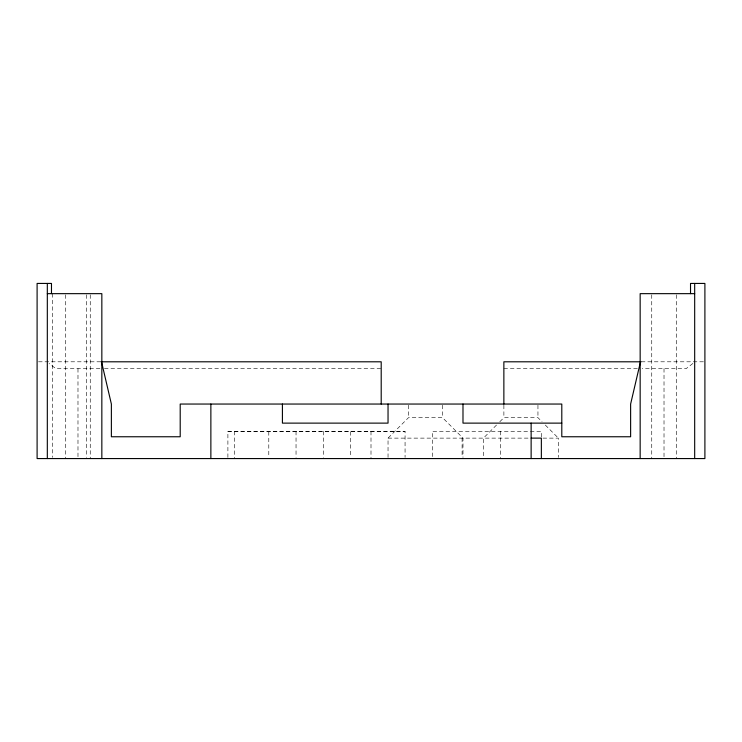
<?xml version="1.0" encoding="UTF-8"?>
<svg xmlns="http://www.w3.org/2000/svg" width="742" height="742" viewBox="0 0 742 742"><rect width="100%" height="100%" fill="white"/><g stroke="black" fill="none" stroke-linecap="round" stroke-linejoin="round"><path stroke-width="0.56" stroke-dasharray="3.71 2.78" d="M388.038 457.424L388.038 438.123L408.48 417.681L442.547 417.681L462.989 438.123L462.989 457.424M496.519 425.036L483.432 438.123L483.432 457.424M499.793 421.762L503.883 417.681L537.95 417.681L542.04 421.762M692.926 363.45L686.202 368.616L642.127 368.616M227.896 457.424L227.896 431.306L405.067 431.306L405.067 457.424M38.491 361.799L100.68 361.799M641.32 361.799L703.509 361.799M99.975 368.616L55.798 368.616L49.074 363.45M104.436 368.616L381.202 368.616M503.864 368.616L637.73 368.616M227.896 431.306L405.067 431.306M388.038 438.123L530.613 438.123M542.977 438.123L558.392 438.123L558.392 457.424M545.305 425.036L558.392 438.123M676.277 294.815L676.277 458.565M664.016 368.616L664.016 457.406M651.745 294.815L651.745 458.565M541.354 436.982L541.354 431.306L432.326 431.306L432.326 457.424M537.95 405.188L537.95 417.681M503.883 405.188L503.883 417.681M500.47 431.306L500.47 458.565M462.099 438.123L462.099 457.424M442.547 405.188L442.547 417.681M408.48 405.188L408.48 417.681M371 431.306L371 458.565M350.558 431.649L350.558 457.443M323.299 431.306L323.299 457.424M296.039 431.306L296.039 457.424M268.79 431.649L268.79 457.443M234.713 431.306L234.713 458.565M90.255 294.815L90.255 458.565M86.508 294.815L86.508 457.406M77.984 368.616L77.984 457.406M65.723 294.815L65.723 458.565M52.432 293.656L52.432 457.406"/><path stroke-width="1.11" d="M640.161 363.163L630.626 404.047L630.626 436.76L561.796 436.76L561.796 404.047L180.204 404.047L180.204 436.76L111.374 436.76L111.374 404.047L101.84 363.163M47.321 293.656L101.84 293.656L101.84 458.565M694.679 293.656L640.161 293.656L640.161 458.565M101.06 361.799L381.202 361.799L381.202 404.047M641.134 361.799L503.864 361.799L503.864 404.047M561.796 423.125L462.989 423.125L462.989 404.047M531.133 438.123L541.354 438.123L541.354 458.565M694.679 283.435L694.679 458.565M690.524 293.656L690.524 283.435L704.9 283.435L704.9 458.565L37.1 458.565L37.1 283.435L51.476 283.435L51.476 293.656M531.133 423.125L531.133 458.565M388.038 404.047L388.038 423.125L282.414 423.125L282.414 404.047M210.867 404.047L210.867 458.565M47.321 283.435L47.321 458.565"/></g></svg>
